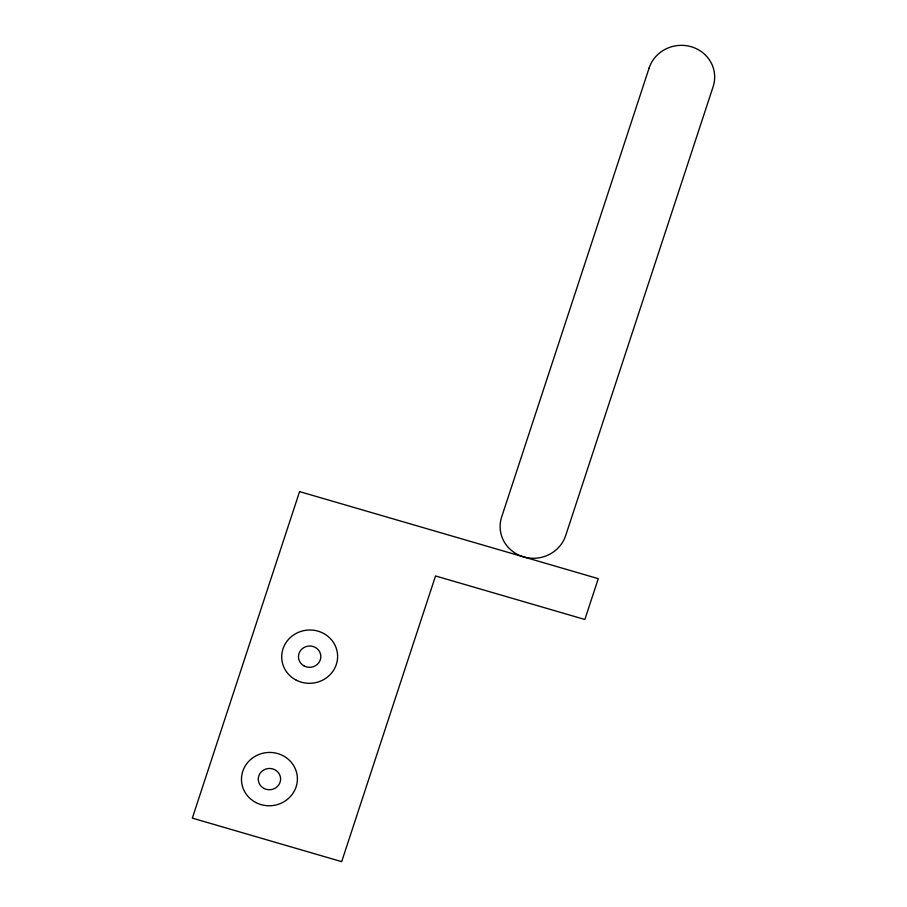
<?xml version="1.0" encoding="UTF-8"?>
<svg xmlns="http://www.w3.org/2000/svg" width="907" height="907" viewBox="0 0 907 907"><rect width="100%" height="100%" fill="white"/><g stroke="black" fill="none" stroke-linecap="round" stroke-linejoin="round"><path stroke-width="1.36" d="M299.582 491.605L192.329 818.125L341.678 861.65L435.53 575.956L584.868 619.481L598.28 578.666L299.582 491.605M649.129 68.002L501.662 516.967A33.559 31.983 -5.2 0 0 523.6 556.898A33.559 31.983 -5.2 0 0 565.662 535.618L713.129 86.664A33.559 31.983 -5.2 0 0 691.191 46.722A33.559 31.983 -5.2 0 0 649.129 68.002M256.012 802.604A27.97 26.654 -5.2 0 0 297.383 778.263A27.97 26.654 -5.2 0 0 254.912 756.438A27.97 26.654 -5.2 0 0 256.012 802.604M296.238 680.159A27.97 26.654 -5.2 0 0 337.608 655.818A27.97 26.654 -5.2 0 0 295.138 633.993A27.97 26.654 -5.2 0 0 296.238 680.159M304.287 666.067A11.19 10.657 -5.2 0 0 320.84 656.328A11.19 10.657 -5.2 0 0 303.845 647.598A11.19 10.657 -5.2 0 0 304.287 666.067M264.073 788.5A11.19 10.657 -5.2 0 0 280.614 778.773A11.19 10.657 -5.2 0 0 263.631 770.043A11.19 10.657 -5.2 0 0 264.073 788.5"/></g></svg>
